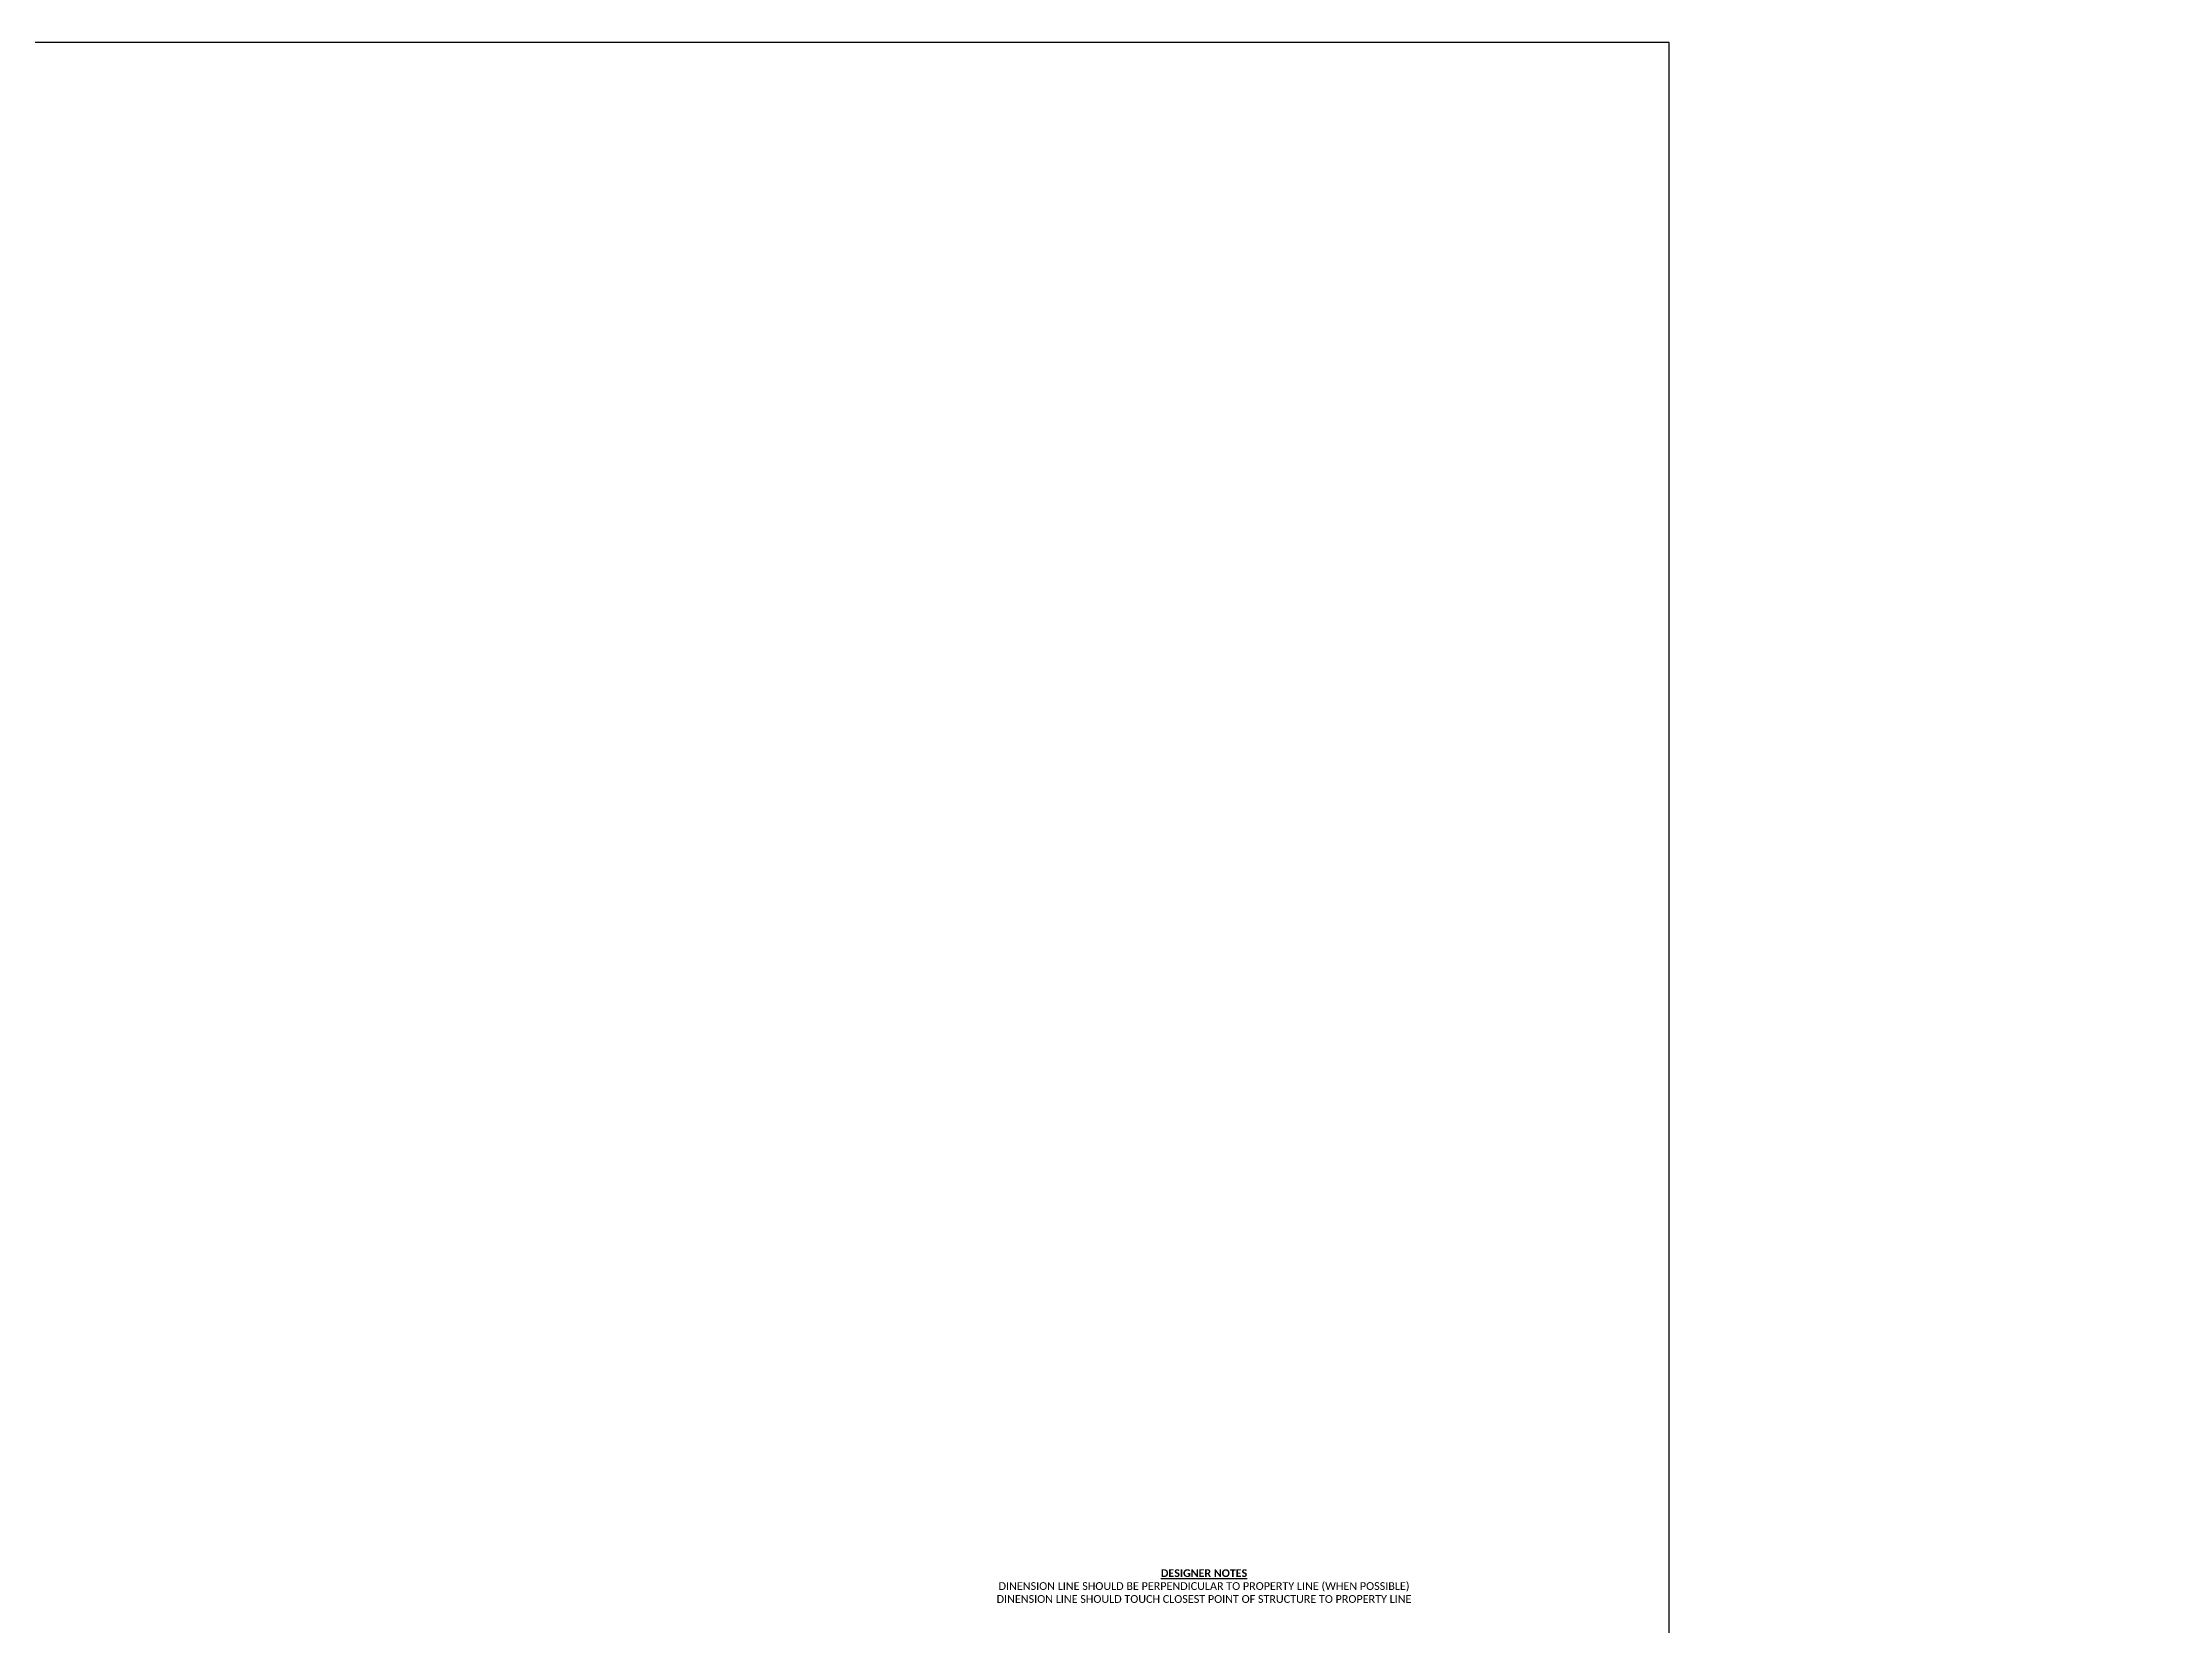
# Model space of a CAD drawing. Header units: feet. Extents: x -13431 to 20448, y 10370 to 29871.
# Drawn here: x -3208 to 3901, y 17733 to 23026 of the extents above; entities that cross this region are included whole.
import ezdxf

# ---------------------------------------------------------------- set-up
doc = ezdxf.new("R2010")
doc.units = ezdxf.units.FT
doc.header["$MEASUREMENT"] = 0
doc.layers.add('LOCKED (NO PRINT)', color=7, linetype='Continuous', plot=False)
doc.styles.add('1SIXTEENTH', font='technic_.ttf', dxfattribs={"height": 24})

msp = doc.modelspace()

# ---------------------------------------------------------------- linework, layer by layer
at = {"layer": 'LOCKED (NO PRINT)', "color": 7}
msp.add_lwpolyline([(3901.34767, 13447.58805), (3901.34767, 15535.79725), (2229.07061, 15535.79725), (2229.07061, 23025.69204), (-13430.82217, 23025.69204), (-13430.82217, 13447.58805), (3901.34767, 13447.58805)], dxfattribs=at)

# ---------------------------------------------------------------- next in the draw order: texts
at = {"layer": 'LOCKED (NO PRINT)', "insert": (674.5356, 17864.24775), "char_height": 25.92, "attachment_point": 5, "style": '1SIXTEENTH', "bg_fill": 2}
msp.add_mtext_dynamic_manual_height_columns('{\\fCalibri|b1|i0|c0|p34;\\LDESIGNER NOTES\\P\\fCalibri|b0|i0|c0|p34;\\lDINENSION LINE SHOULD BE PERPENDICULAR TO PROPERTY LINE (WHEN POSSIBLE)\\P\\W1;DINENSION LINE SHOULD TOUCH CLOSEST POINT OF STRUCTURE TO PROPERTY LINE}', width=2833.1198491, gutter_width=370.66776, heights=[0], dxfattribs=at)

doc.saveas('drawing.dxf')
